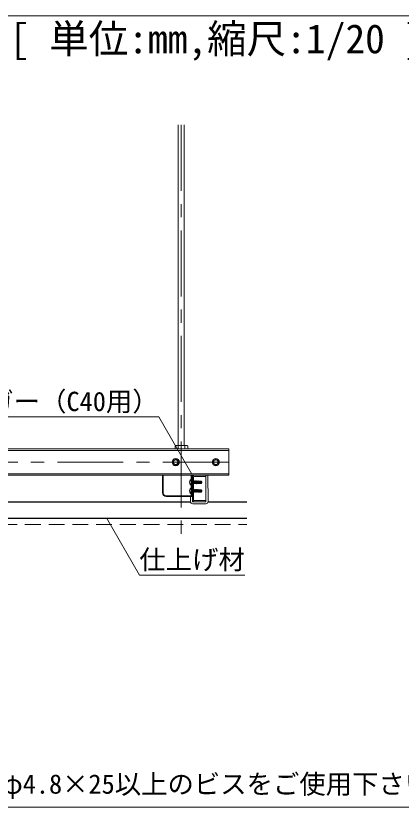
# Model space of a CAD drawing. Units: millimetres on the paper, enlarged 30 times, with parts at other scales. Extents: x -5796 to 5910, y -4184 to 4114.
# Drawn here: x 1107 to 1984, y -1736 to 64 of the extents above; entities that cross this region are included whole.
import ezdxf
from ezdxf.enums import TextEntityAlignment as Align

# ---------------------------------------------------------------- set-up
doc = ezdxf.new("R2010")
doc.units = ezdxf.units.MM
doc.header["$LTSCALE"] = 30
for name, pattern in [('CHAIN1', [8, 5, -1, 1, -1]), ('DASHED1', [1.8, 1.2, -0.6]), ('LONG_DASHED1', [7, 6, -1])]:
    doc.linetypes.add(name, pattern=pattern)
for name, color, linetype, lineweight in [('3-0_中心線', 4, 'CHAIN1', 9), ('3-1_吊り材', 7, 'Continuous', 18), ('3-2_野縁受け', 3, 'Continuous', 18), ('3-3_野縁', 2, 'Continuous', 25), ('3-4_斜め部材', 4, 'Continuous', 9), ('3-6_文字', 4, 'Continuous', 18), ('3-7_金具', 6, 'Continuous', 35), ('3-B_ビス', 3, 'Continuous', 18), ('3-C_パネル', 7, 'DASHED1', 18), ('F-2', 3, 'Continuous', 18), ('F-6_文字', 7, 'Continuous', 18)]:
    doc.layers.add(name, color=color, linetype=linetype, lineweight=lineweight)
doc.styles.add('ＭＳ ゴシック', font='')
doc.styles.get('ＭＳ ゴシック').set_extended_font_data('MS Gothic')

msp = doc.modelspace()

# ---------------------------------------------------------------- linework, layer by layer
at = {"layer": '3-0_中心線'}
for p, q in [((1483.2, -184.2), (1483.2, -1137.31)), ((1591.2, -951.32), (-1258.8, -951.32))]:
    msp.add_line(p, q, dxfattribs=at)
at = {"layer": '3-1_吊り材'}
for p, q in [((1476.45, -913.22), (1476.45, -184.2)), ((1489.95, -184.2), (1489.95, -913.22)), ((1470.96, -913.22), (1468.99, -914.36)), ((1468.99, -921.32), (1468.99, -914.36)), ((1470.96, -913.22), (1496.42, -913.22)), ((1476.34, -921.32), (1476.34, -914.36)), ((1491.04, -921.32), (1491.04, -914.36)), ((1496.42, -913.22), (1498.39, -914.36)), ((1498.39, -921.32), (1498.39, -914.36)), ((1539.45, -1040.57), (1538.82, -981.32)), ((1544.25, -1040.57), (1543.62, -981.32)), ((1503.9, -1040.57), (1503.9, -1028.72)), ((1508.7, -1028.72), (1508.7, -1040.57)), ((1538.7, -1041.32), (1509.45, -1041.32)), ((1538.7, -1046.12), (1509.45, -1046.12))]:
    msp.add_line(p, q, dxfattribs=at)
for centre, radius, start, end in [((1473.79, -923.38), 10.22, 96.34294, 118.04132), ((1472.41, -920.54), 7.32, 57.57118, 88.04459), ((1483.69, -937.54), 24.32, 72.41205, 107.58797), ((1494.96, -920.54), 7.32, 91.95543, 122.42883), ((1493.58, -923.38), 10.22, 61.95869, 83.65707), ((1509.45, -1040.57), 5.55, 180, 270), ((1509.45, -1040.57), 0.75, 180, 270), ((1538.7, -1040.57), 0.75, 270, 0), ((1538.7, -1040.57), 5.55, 270, 0)]:
    msp.add_arc(centre, radius, start, end, dxfattribs=at)
at = {"layer": '3-2_野縁受け'}
for p, q in [((1508.7, -986.12), (1508.7, -1036.52)), ((1511.1, -1036.52), (1511.1, -986.12)), ((1513.5, -981.32), (1538.7, -981.32)), ((1513.5, -983.72), (1538.7, -983.72)), ((1538.7, -981.32), (1538.7, -983.72)), ((1513.5, -1038.92), (1538.7, -1038.92)), ((1513.5, -1041.32), (1538.7, -1041.32)), ((1538.7, -1041.32), (1538.7, -1038.92))]:
    msp.add_line(p, q, dxfattribs=at)
for centre, radius, start, end in [((1513.5, -986.12), 4.8, 90, 180), ((1513.5, -986.12), 2.4, 90, 180), ((1513.5, -1036.52), 4.8, 180, 270), ((1513.5, -1036.52), 2.4, 180, 270)]:
    msp.add_arc(centre, radius, start, end, dxfattribs=at)
at = {"layer": '3-3_野縁'}
for p, q in [((181.87, -1041.32), (1503.95, -1041.32)), ((1544.2, -1041.32), (1632.62, -1041.32)), ((-1410.47, -1078.82), (1632.62, -1078.82))]:
    msp.add_line(p, q, dxfattribs=at)
at = {"layer": '3-4_斜め部材'}
for p, q in [((-1258.8, -921.32), (1591.2, -921.32)), ((-1258.8, -924.77), (1591.2, -924.77)), ((1591.2, -921.32), (1591.2, -981.32)), ((1591.2, -977.87), (-1258.8, -977.87)), ((1591.2, -981.32), (-1258.8, -981.32))]:
    msp.add_line(p, q, dxfattribs=at)
at = {"layer": '3-6_文字', "color": 7}
for p, q in [((1432.09, -848.42), (802.09, -848.42)), ((1507.09, -978.32), (1432.09, -848.42)), ((1312.76, -1078.37), (1387.76, -1208.27)), ((1387.76, -1208.27), (1627.76, -1208.27))]:
    msp.add_line(p, q, dxfattribs=at)
at = {"layer": '3-7_金具'}
for p, q in [((1441.2, -1021.22), (1441.2, -981.32)), ((1506.3, -981.32), (1506.3, -1028.72)), ((1508.7, -981.32), (1508.7, -1028.72)), ((1448.7, -1028.72), (1508.7, -1028.72))]:
    msp.add_line(p, q, dxfattribs=at)
msp.add_arc((1448.7, -1021.22), 7.5, 180, 270, dxfattribs=at)
at = {"layer": '3-B_ビス'}
for p, q in [((1470.45, -944.39), (1464.45, -947.86)), ((1464.45, -947.86), (1464.45, -954.78)), ((1470.45, -944.39), (1476.45, -947.86)), ((1561.95, -944.39), (1555.95, -947.86)), ((1555.95, -947.86), (1555.95, -954.78)), ((1561.95, -944.39), (1567.95, -947.86)), ((1464.45, -954.78), (1470.45, -958.25)), ((1555.95, -954.78), (1561.95, -958.25)), ((1505.55, -991.22), (1505.1, -991.22)), ((1505.55, -1003.22), (1505.1, -1003.22)), ((1505.55, -1003.22), (1505.55, -991.22)), ((1506.3, -1002.47), (1506.3, -991.97)), ((1511.1, -994.43), (1511.41, -994.97)), ((1511.1, -995.15), (1511.95, -1000.37)), ((1511.1, -996.57), (1511.8, -1000.37)), ((1511.1, -998.66), (1511.28, -999.47)), ((1511.1, -999.48), (1511.25, -999.47)), ((1511.25, -999.47), (1511.28, -999.47)), ((1511.8, -1000.37), (1511.28, -999.47)), ((1512.47, -999.47), (1511.41, -994.97)), ((1511.41, -994.97), (1512.38, -994.97)), ((1511.8, -1000.37), (1511.95, -1000.37)), ((1511.95, -1000.37), (1512.47, -999.47)), ((1512.78, -994.21), (1512.38, -994.9)), ((1512.38, -994.9), (1513.4, -999.47)), ((1512.78, -994.21), (1513.05, -994.14)), ((1512.78, -994.21), (1513.92, -1000.37)), ((1513.05, -994.14), (1513.53, -994.97)), ((1513.92, -1000.37), (1513.4, -999.47)), ((1514.59, -999.47), (1513.53, -994.97)), ((1513.53, -994.97), (1514.46, -994.97)), ((1513.92, -1000.37), (1514.07, -1000.37)), ((1514.98, -994.07), (1514.46, -994.97)), ((1514.46, -994.97), (1515.51, -999.47)), ((1514.59, -999.47), (1515.51, -999.47)), ((1514.98, -994.07), (1516.03, -1000.37)), ((1514.98, -994.07), (1515.13, -994.07)), ((1515.13, -994.07), (1515.64, -994.97)), ((1516.03, -1000.37), (1515.51, -999.47)), ((1516.7, -999.47), (1515.64, -994.97)), ((1515.64, -994.97), (1516.57, -994.97)), ((1516.03, -1000.37), (1516.18, -1000.37)), ((1517.09, -994.07), (1516.57, -994.97)), ((1516.57, -994.97), (1517.63, -999.47)), ((1516.7, -999.47), (1517.63, -999.47)), ((1517.09, -994.07), (1518.15, -1000.37)), ((1517.09, -994.07), (1517.24, -994.07)), ((1517.24, -994.07), (1517.76, -994.97)), ((1518.15, -1000.37), (1517.63, -999.47)), ((1518.82, -999.47), (1517.76, -994.97)), ((1517.76, -994.97), (1518.69, -994.97)), ((1518.15, -1000.37), (1518.3, -1000.37)), ((1518.77, -995.32), (1518.4, -995.34)), ((1522.8, -997.7), (1518.61, -996.57)), ((1519.21, -994.07), (1518.69, -994.97)), ((1518.69, -994.97), (1518.77, -995.32)), ((1518.77, -995.32), (1519.46, -995.58)), ((1518.82, -999.47), (1519.74, -999.47)), ((1519.09, -996.7), (1519.74, -999.47)), ((1519.09, -996.7), (1519.73, -997.18)), ((1519.21, -994.07), (1519.46, -995.58)), ((1519.21, -994.07), (1519.36, -994.07)), ((1519.36, -994.07), (1519.61, -995.57)), ((1519.36, -994.07), (1519.87, -994.97)), ((1519.61, -995.57), (1519.46, -995.58)), ((1519.61, -995.57), (1519.94, -995.25)), ((1519.73, -997.18), (1520.26, -1000.37)), ((1519.88, -997.22), (1519.73, -997.18)), ((1520.26, -1000.37), (1519.74, -999.47)), ((1519.94, -995.25), (1519.87, -994.97)), ((1519.87, -994.97), (1520.8, -994.97)), ((1519.88, -997.22), (1520.36, -997.04)), ((1527.81, -996.92), (1519.91, -996.92)), ((1520.86, -995.2), (1519.94, -995.25)), ((1520.26, -1000.37), (1520.41, -1000.37)), ((1520.93, -999.47), (1520.36, -997.04)), ((1521.23, -994.22), (1520.8, -994.97)), ((1520.8, -994.97), (1520.86, -995.2)), ((1520.86, -995.2), (1521.43, -995.47)), ((1520.93, -999.47), (1521.86, -999.47)), ((1521.23, -994.22), (1521.43, -995.47)), ((1521.23, -994.22), (1521.62, -994.34)), ((1521.35, -997.31), (1521.86, -999.47)), ((1521.35, -997.31), (1521.79, -997.74)), ((1521.88, -995.45), (1521.43, -995.47)), ((1521.62, -994.34), (1521.88, -995.45)), ((1521.62, -994.34), (1521.99, -994.97)), ((1521.79, -997.74), (1522.14, -999.96)), ((1522.46, -997.92), (1521.79, -997.74)), ((1522.14, -999.96), (1521.86, -999.47)), ((1521.88, -995.45), (1522.03, -995.14)), ((1521.99, -994.97), (1522.8, -994.97)), ((1522.03, -995.14), (1521.99, -994.97)), ((1522.8, -995.1), (1522.03, -995.14)), ((1522.05, -997.5), (1522.05, -995.14)), ((1528.39, -995.42), (1522.05, -995.42)), ((1527.44, -995.87), (1522.05, -995.87)), ((1522.14, -999.96), (1522.8, -999.77)), ((1522.46, -997.92), (1522.62, -997.65)), ((1522.46, -997.92), (1522.8, -999.38)), ((1522.8, -998.43), (1522.62, -997.65)), ((1522.8, -994.67), (1528.78, -994.67)), ((1522.8, -994.67), (1522.8, -995.1)), ((1522.8, -997.7), (1522.8, -999.77)), ((1527.22, -998.87), (1522.8, -998.87)), ((1522.8, -999.77), (1528.78, -999.77)), ((1527.44, -995.87), (1529.55, -997.09)), ((1528.2, -997.14), (1527.81, -996.92)), ((1528.35, -998.28), (1528.42, -998.18)), ((1528.39, -995.42), (1528.78, -994.67)), ((1529.55, -997.09), (1528.39, -995.42)), ((1528.43, -999.4), (1528.78, -999.77)), ((1530.18, -996.68), (1528.78, -994.67)), ((1530.18, -996.68), (1529.55, -997.09)), ((1529.55, -997.09), (1530.3, -997.22)), ((1529.64, -997.37), (1530.3, -997.22)), ((1530.3, -997.22), (1530.18, -996.68)), ((1505.55, -1010.72), (1505.1, -1010.72)), ((1505.55, -1022.72), (1505.1, -1022.72)), ((1505.55, -1022.72), (1505.55, -1010.72)), ((1506.3, -1021.97), (1506.3, -1011.47)), ((1511.1, -1013.93), (1511.41, -1014.47)), ((1511.1, -1014.65), (1511.95, -1019.87)), ((1511.1, -1016.07), (1511.8, -1019.87)), ((1511.1, -1018.16), (1511.28, -1018.97)), ((1511.1, -1018.98), (1511.25, -1018.97)), ((1511.25, -1018.97), (1511.28, -1018.97)), ((1511.8, -1019.87), (1511.28, -1018.97)), ((1512.47, -1018.97), (1511.41, -1014.47)), ((1511.41, -1014.47), (1512.38, -1014.47)), ((1511.8, -1019.87), (1511.95, -1019.87)), ((1511.95, -1019.87), (1512.47, -1018.97)), ((1512.78, -1013.71), (1512.38, -1014.4)), ((1512.38, -1014.4), (1513.4, -1018.97)), ((1512.78, -1013.71), (1513.05, -1013.64)), ((1512.78, -1013.71), (1513.92, -1019.87)), ((1513.05, -1013.64), (1513.53, -1014.47)), ((1513.92, -1019.87), (1513.4, -1018.97)), ((1514.59, -1018.97), (1513.53, -1014.47)), ((1513.53, -1014.47), (1514.46, -1014.47)), ((1513.92, -1019.87), (1514.07, -1019.87)), ((1514.98, -1013.57), (1514.46, -1014.47)), ((1514.46, -1014.47), (1515.51, -1018.97)), ((1514.59, -1018.97), (1515.51, -1018.97)), ((1514.98, -1013.57), (1516.03, -1019.87)), ((1514.98, -1013.57), (1515.13, -1013.57)), ((1515.13, -1013.57), (1515.64, -1014.47)), ((1516.03, -1019.87), (1515.51, -1018.97)), ((1516.7, -1018.97), (1515.64, -1014.47)), ((1515.64, -1014.47), (1516.57, -1014.47)), ((1516.03, -1019.87), (1516.18, -1019.87)), ((1517.09, -1013.57), (1516.57, -1014.47)), ((1516.57, -1014.47), (1517.63, -1018.97)), ((1516.7, -1018.97), (1517.63, -1018.97)), ((1517.09, -1013.57), (1518.15, -1019.87)), ((1517.09, -1013.57), (1517.24, -1013.57)), ((1517.24, -1013.57), (1517.76, -1014.47)), ((1518.15, -1019.87), (1517.63, -1018.97)), ((1518.82, -1018.97), (1517.76, -1014.47)), ((1517.76, -1014.47), (1518.69, -1014.47)), ((1518.15, -1019.87), (1518.3, -1019.87)), ((1518.77, -1014.82), (1518.4, -1014.84)), ((1522.8, -1017.2), (1518.61, -1016.07)), ((1519.21, -1013.57), (1518.69, -1014.47)), ((1518.69, -1014.47), (1518.77, -1014.82)), ((1518.77, -1014.82), (1519.46, -1015.08)), ((1518.82, -1018.97), (1519.74, -1018.97)), ((1519.09, -1016.2), (1519.74, -1018.97)), ((1519.09, -1016.2), (1519.73, -1016.68)), ((1519.21, -1013.57), (1519.46, -1015.08)), ((1519.21, -1013.57), (1519.36, -1013.57)), ((1519.36, -1013.57), (1519.61, -1015.07)), ((1519.36, -1013.57), (1519.87, -1014.47)), ((1519.61, -1015.07), (1519.46, -1015.08)), ((1519.61, -1015.07), (1519.94, -1014.75)), ((1519.73, -1016.68), (1520.26, -1019.87)), ((1519.88, -1016.72), (1519.73, -1016.68)), ((1520.26, -1019.87), (1519.74, -1018.97)), ((1519.94, -1014.75), (1519.87, -1014.47)), ((1519.87, -1014.47), (1520.8, -1014.47)), ((1519.88, -1016.72), (1520.36, -1016.54)), ((1527.81, -1016.42), (1519.91, -1016.42)), ((1520.86, -1014.7), (1519.94, -1014.75)), ((1520.26, -1019.87), (1520.41, -1019.87)), ((1520.93, -1018.97), (1520.36, -1016.54)), ((1521.23, -1013.72), (1520.8, -1014.47)), ((1520.8, -1014.47), (1520.86, -1014.7)), ((1520.86, -1014.7), (1521.43, -1014.97)), ((1520.93, -1018.97), (1521.86, -1018.97)), ((1521.23, -1013.72), (1521.43, -1014.97)), ((1521.23, -1013.72), (1521.62, -1013.84)), ((1521.35, -1016.81), (1521.86, -1018.97)), ((1521.35, -1016.81), (1521.79, -1017.24)), ((1521.88, -1014.95), (1521.43, -1014.97)), ((1521.62, -1013.84), (1521.88, -1014.95)), ((1521.62, -1013.84), (1521.99, -1014.47)), ((1521.79, -1017.24), (1522.14, -1019.46)), ((1522.46, -1017.42), (1521.79, -1017.24)), ((1522.14, -1019.46), (1521.86, -1018.97)), ((1521.88, -1014.95), (1522.03, -1014.64)), ((1521.99, -1014.47), (1522.8, -1014.47)), ((1522.03, -1014.64), (1521.99, -1014.47)), ((1522.8, -1014.6), (1522.03, -1014.64)), ((1522.05, -1017), (1522.05, -1014.64)), ((1528.39, -1014.92), (1522.05, -1014.92)), ((1527.44, -1015.37), (1522.05, -1015.37)), ((1522.14, -1019.46), (1522.8, -1019.27)), ((1522.46, -1017.42), (1522.62, -1017.15)), ((1522.46, -1017.42), (1522.8, -1018.88)), ((1522.8, -1017.93), (1522.62, -1017.15)), ((1522.8, -1014.17), (1528.78, -1014.17)), ((1522.8, -1014.17), (1522.8, -1014.6)), ((1522.8, -1017.2), (1522.8, -1019.27)), ((1527.22, -1018.37), (1522.8, -1018.37)), ((1522.8, -1019.27), (1528.78, -1019.27)), ((1527.44, -1015.37), (1529.55, -1016.59)), ((1528.2, -1016.64), (1527.81, -1016.42)), ((1528.35, -1017.78), (1528.42, -1017.68)), ((1528.39, -1014.92), (1528.78, -1014.17)), ((1529.55, -1016.59), (1528.39, -1014.92)), ((1528.43, -1018.9), (1528.78, -1019.27)), ((1530.18, -1016.18), (1528.78, -1014.17)), ((1530.18, -1016.18), (1529.55, -1016.59)), ((1529.55, -1016.59), (1530.3, -1016.72)), ((1529.64, -1016.87), (1530.3, -1016.72)), ((1530.3, -1016.72), (1530.18, -1016.18))]:
    msp.add_line(p, q, dxfattribs=at)
at = {"layer": '3-B_ビス', "linetype": 'LONG_DASHED1'}
for p, q in [((1502.73, -993.77), (1506.21, -995.5)), ((1502.73, -1000.67), (1506.21, -998.94)), ((1502.73, -1013.27), (1506.21, -1015)), ((1502.73, -1020.17), (1506.21, -1018.44))]:
    msp.add_line(p, q, dxfattribs=at)
at = {"layer": '3-B_ビス'}
for points in [[(1476.45, -947.86), (1476.45, -954.78), (1470.45, -958.25)], [(1567.95, -947.86), (1567.95, -954.78), (1561.95, -958.25)], [(1512.43, -999.54), (1513.37, -999.47), (1513.4, -999.47)], [(1513.05, -994.14), (1514.07, -1000.37), (1514.59, -999.47)], [(1515.13, -994.07), (1516.18, -1000.37), (1516.7, -999.47)], [(1517.24, -994.07), (1518.3, -1000.37), (1518.82, -999.47)], [(1519.88, -997.22), (1520.41, -1000.37), (1520.93, -999.47)], [(1528.78, -999.77), (1530.18, -997.76), (1530.3, -997.22)], [(1512.43, -1019.04), (1513.37, -1018.97), (1513.4, -1018.97)], [(1513.05, -1013.64), (1514.07, -1019.87), (1514.59, -1018.97)], [(1515.13, -1013.57), (1516.18, -1019.87), (1516.7, -1018.97)], [(1517.24, -1013.57), (1518.3, -1019.87), (1518.82, -1018.97)], [(1519.88, -1016.72), (1520.41, -1019.87), (1520.93, -1018.97)], [(1528.78, -1019.27), (1530.18, -1017.26), (1530.3, -1016.72)]]:
    msp.add_lwpolyline(points, dxfattribs=at)
for centre, radius in [((1470.45, -951.32), 8.25), ((1470.45, -951.32), 6), ((1470.45, -951.32), 5.25), ((1470.45, -951.32), 5.06), ((1561.95, -951.32), 8.25), ((1561.95, -951.32), 6), ((1561.95, -951.32), 5.25), ((1561.95, -951.32), 5.06)]:
    msp.add_circle(centre, radius, dxfattribs=at)
for centre, radius, start, end in [((1511.85, -997.22), 9.75, 148.10921, 211.89078), ((1505.1, -993.02), 1.8, 90, 148.10921), ((1505.1, -1001.42), 1.8, 211.89078, 270), ((1505.55, -991.97), 0.75, 0, 90), ((1505.55, -1002.47), 0.75, 270, 0), ((1519.43, -995.8), 1.12, 156.07925, 223.5446), ((1527.22, -997.49), 1.38, 270, 324.99998), ((1527.22, -1000.52), 1.65, 42.84566, 90), ((1529.2, -995.4), 2.02, 239.99998, 282.5), ((1529.08, -998.79), 0.89, 145, 222.84566), ((1527.84, -997.77), 0.718, 324.99998, 59.99998), ((1530.08, -999.34), 2.02, 102.5, 145), ((1511.85, -1016.72), 9.75, 148.10921, 211.89078), ((1505.1, -1012.52), 1.8, 90, 148.10921), ((1505.1, -1020.92), 1.8, 211.89078, 270), ((1505.55, -1011.47), 0.75, 0, 90), ((1505.55, -1021.97), 0.75, 270, 0), ((1519.43, -1015.3), 1.12, 156.07925, 223.5446), ((1527.22, -1016.99), 1.38, 270, 324.99998), ((1527.22, -1020.02), 1.65, 42.84566, 90), ((1529.2, -1014.9), 2.02, 239.99998, 282.5), ((1529.08, -1018.29), 0.89, 145, 222.84566), ((1527.84, -1017.27), 0.718, 324.99998, 59.99998), ((1530.08, -1018.84), 2.02, 102.5, 145)]:
    msp.add_arc(centre, radius, start, end, dxfattribs=at)
at = {"layer": '3-C_パネル', "linetype": 'Continuous'}
msp.add_line((-1410.47, -1078.82), (1632.62, -1078.82), dxfattribs=at)
msp.add_line((-1410.47, -1078.82), (1632.62, -1078.82), dxfattribs=at)
at = {"layer": '3-C_パネル'}
msp.add_line((-1410.47, -1093.07), (1632.62, -1093.07), dxfattribs=at)
at = {"layer": 'F-2'}
for p, q in [((-5790.28, 63.86), (2082.69, 63.86)), ((-5790.28, -1736.14), (2082.69, -1736.14))]:
    msp.add_line(p, q, dxfattribs=at)

# ---------------------------------------------------------------- texts
at = {"layer": '3-6_文字', "style": 'ＭＳ ゴシック'}
for s, p in [('：RPハンガー（C40用）', (802.09, -848.42)), ('仕上げ材', (1387.76, -1208.27)), ('※３：下穴が無く総板厚が3.2mmを超える場合はφ4.8×25以上のビスをご使用下さい', (-212.8, -1718.7))]:
    msp.add_text(s, height=43.99, dxfattribs=at).set_placement(p, align=Align.BOTTOM_LEFT)
at = {"layer": 'F-6_文字', "style": 'ＭＳ ゴシック'}
msp.add_text('[ 単位:mm,縮尺:1/20 ] ', height=65.98, dxfattribs=at).set_placement((1092.69, -41.14), align=Align.BOTTOM_LEFT)

doc.saveas('drawing.dxf')
